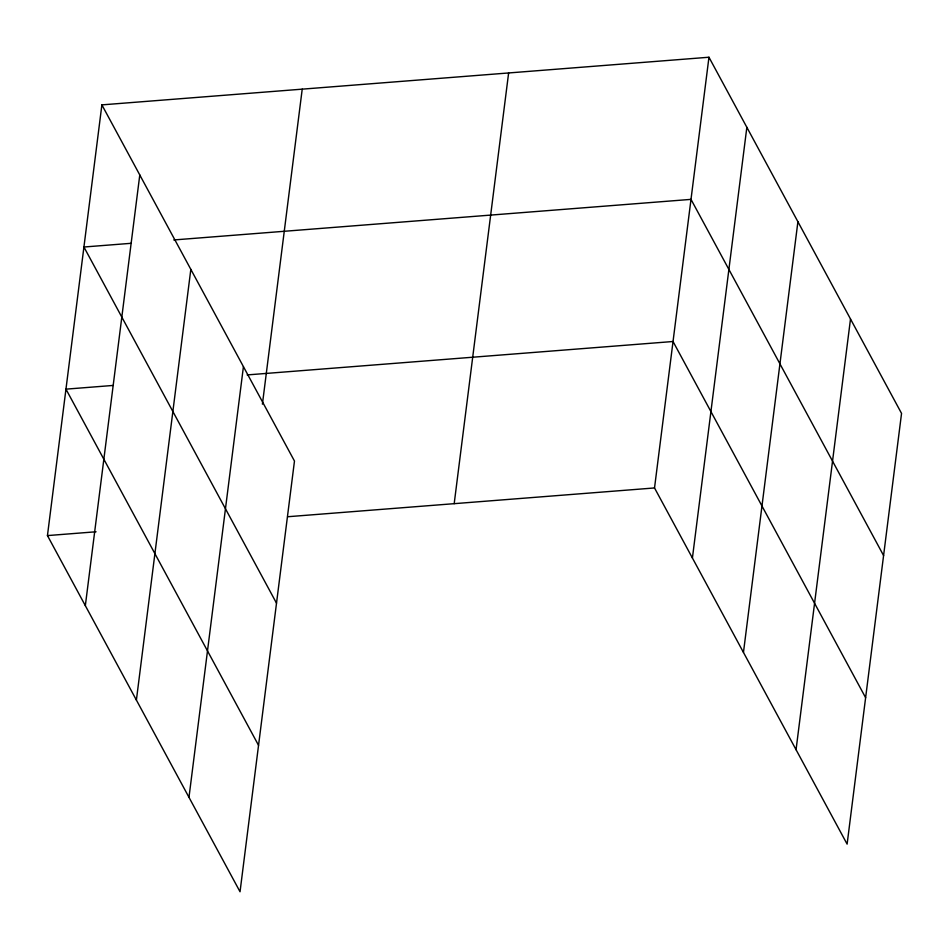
<?xml version="1.0" encoding="UTF-8"?>
<svg xmlns="http://www.w3.org/2000/svg" width="949" height="949" viewBox="0 0 949 949"><rect width="100%" height="100%" fill="white"/><g stroke="black" fill="none" stroke-linecap="round" stroke-linejoin="round"><path stroke-width="1.42" d="M101.887 104.876L294.475 461.048L240.038 891.763L47.45 535.592L101.887 104.876L708.962 57.237L901.55 413.408L847.113 844.124L654.525 487.952L708.962 57.237M85.339 605.664L139.788 174.948M136.395 700.077L190.832 269.362M188.981 797.35L243.43 366.634M262.41 404.179L302.221 89.159M454.191 503.67L508.628 72.954M692.414 558.024L746.851 127.308M743.458 652.438L797.907 221.722M796.057 749.71L850.506 319.006M131.069 243.312L83.927 247.013L276.515 603.184M173.786 239.955L691.002 199.373L883.59 555.545M113.097 385.448L65.956 389.149L258.543 745.321M247.143 374.926L673.031 341.51L865.618 697.681M47.45 535.592L96.063 531.772M287.594 516.742L654.525 487.952"/></g></svg>
